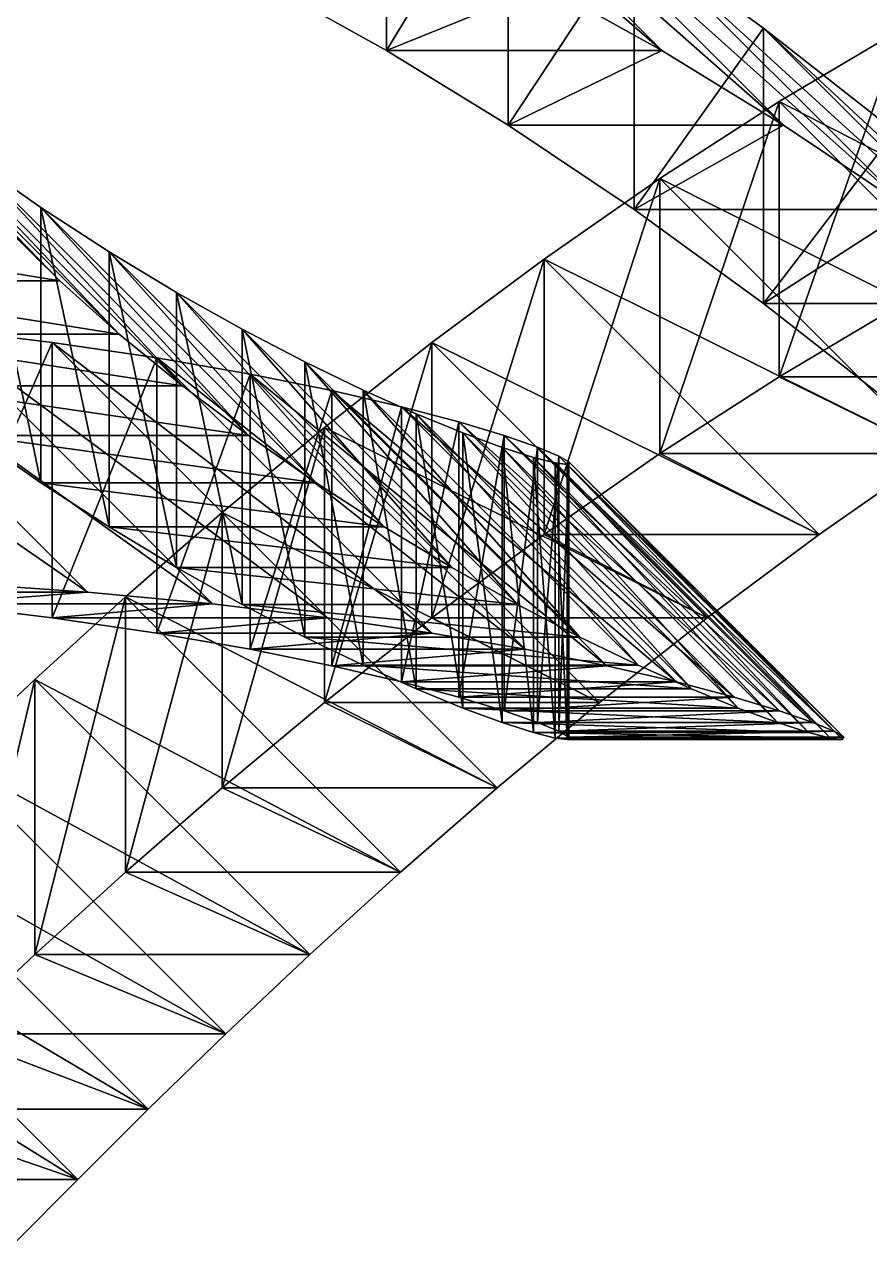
# Model space of a CAD drawing. Header units: metres. Extents: x -448 to 2284, y -539 to 1744.
# Drawn here: x 1042 to 1426, y 815 to 1368 of the extents above; entities that cross this region are included whole.
import ezdxf

# ---------------------------------------------------------------- set-up
doc = ezdxf.new("R2010")
doc.units = ezdxf.units.M

msp = doc.modelspace()

# ---------------------------------------------------------------- linework, layer by layer
for points in [[(1331.6628, 1356.6248, -5446.531), (1153.9796, 1510.9412, -5313.3057), (1206.6628, 1481.6248, -5321.531), (1206.663, 1481.6249, -5321.531)], [(1153.9796, 1510.9412, -5313.3057), (1331.6628, 1356.6248, -5446.531), (1278.9796, 1385.9412, -5438.3057), (1278.9797, 1385.9413, -5438.3057)], [(1206.6628, 1481.6248, -5321.531), (1153.9796, 1385.9412, -5438.3057), (1206.6628, 1356.6248, -5446.531), (1206.663, 1356.6249, -5446.531)], [(1206.6628, 1356.6248, -5446.531), (1261.837, 1447.7568, -5324.997), (1206.6628, 1481.6248, -5321.531), (1206.663, 1481.6249, -5321.531)], [(1386.837, 1322.7568, -5449.997), (1206.6628, 1481.6248, -5321.531), (1261.837, 1447.7568, -5324.997), (1261.8372, 1447.757, -5324.997)], [(1206.6628, 1481.6248, -5321.531), (1386.837, 1322.7568, -5449.997), (1331.6628, 1356.6248, -5446.531), (1331.663, 1356.6249, -5446.531)], [(1261.837, 1447.7568, -5324.997), (1206.6628, 1356.6248, -5446.531), (1261.837, 1322.7568, -5449.997), (1261.8372, 1322.757, -5449.997)], [(1261.837, 1322.7568, -5449.997), (1319.0513, 1409.4204, -5323.7437), (1261.837, 1447.7568, -5324.997), (1261.8372, 1447.757, -5324.997)], [(1444.0513, 1284.4204, -5448.7437), (1261.837, 1447.7568, -5324.997), (1319.0513, 1409.4204, -5323.7437), (1319.0514, 1409.4205, -5323.7437)], [(1261.837, 1447.7568, -5324.997), (1444.0513, 1284.4204, -5448.7437), (1386.837, 1322.7568, -5449.997), (1386.8372, 1322.757, -5449.997)], [(1319.0513, 1409.4204, -5323.7437), (1261.837, 1322.7568, -5449.997), (1319.0513, 1284.4204, -5448.7437), (1319.0514, 1284.4205, -5448.7437)], [(1319.0513, 1284.4204, -5448.7437), (1377.8302, 1366.7423, -5317.8496), (1319.0513, 1409.4204, -5323.7437), (1319.0514, 1409.4205, -5323.7437)], [(1502.8302, 1241.7423, -5442.8496), (1319.0513, 1409.4204, -5323.7437), (1377.8302, 1366.7423, -5317.8496), (1377.8303, 1366.7424, -5317.8496)], [(1319.0513, 1409.4204, -5323.7437), (1502.8302, 1241.7423, -5442.8496), (1444.0513, 1284.4204, -5448.7437), (1444.0514, 1284.4205, -5448.7437)], [(1278.9796, 1385.9412, -5438.3057), (1206.6628, 1356.6248, -5446.531), (1153.9796, 1385.9412, -5438.3057), (1153.9797, 1385.9413, -5438.3057)], [(1206.6628, 1356.6248, -5446.531), (1278.9796, 1385.9412, -5438.3057), (1331.6628, 1356.6248, -5446.531), (1331.663, 1356.6249, -5446.531)], [(1058.3038, 1251.9302, -4612.539), (960.22406, 1352.8319, -4431.2905), (933.30383, 1376.9302, -4487.539), (933.30396, 1376.9303, -4487.539)], [(933.30383, 1376.9302, -4487.539), (1033.6337, 1276.3289, -4669.7695), (1058.3038, 1251.9302, -4612.539), (1058.304, 1251.9303, -4612.539)], [(1377.8302, 1366.7423, -5317.8496), (1319.0513, 1284.4204, -5448.7437), (1377.8302, 1241.7423, -5442.8496), (1377.8303, 1241.7424, -5442.8496)], [(1377.8302, 1241.7423, -5442.8496), (1437.6818, 1319.8931, -5307.443), (1377.8302, 1366.7423, -5317.8496), (1377.8303, 1366.7424, -5317.8496)], [(1562.6818, 1194.8931, -5432.443), (1377.8302, 1366.7423, -5317.8496), (1437.6818, 1319.8931, -5307.443), (1437.6819, 1319.8932, -5307.443)], [(1377.8302, 1366.7423, -5317.8496), (1562.6818, 1194.8931, -5432.443), (1502.8302, 1241.7423, -5442.8496), (1502.8303, 1241.7424, -5442.8496)], [(1565.1448, 1241.2089, -5142.2534), (1384.9323, 1333.4448, -4946.6016), (1440.1448, 1366.2089, -5017.2534), (1440.1449, 1366.209, -5017.2534)], [(1440.1448, 1366.2089, -5017.2534), (1384.9323, 1208.4448, -5071.6016), (1440.1448, 1241.2089, -5142.2534), (1440.1449, 1241.209, -5142.2534)], [(1384.9323, 1208.4448, -5071.6016), (1440.1448, 1366.2089, -5017.2534), (1384.9323, 1333.4448, -4946.6016), (1384.9324, 1333.445, -4946.6016)], [(1085.224, 1227.8319, -4556.2905), (988.91876, 1329.3401, -4376.3696), (960.22406, 1352.8319, -4431.2905), (960.2242, 1352.832, -4431.2905)], [(960.22406, 1352.8319, -4431.2905), (1058.3038, 1251.9302, -4612.539), (1085.224, 1227.8319, -4556.2905), (1085.2241, 1227.832, -4556.2905)], [(1331.6628, 1356.6248, -5446.531), (1261.837, 1322.7568, -5449.997), (1206.6628, 1356.6248, -5446.531), (1206.663, 1356.6249, -5446.531)], [(1261.837, 1322.7568, -5449.997), (1331.6628, 1356.6248, -5446.531), (1386.837, 1322.7568, -5449.997), (1386.8372, 1322.757, -5449.997)], [(1113.9188, 1204.3401, -4501.3696), (1018.8885, 1306.7391, -4323.098), (988.91876, 1329.3401, -4376.3696), (988.9189, 1329.3402, -4376.3696)], [(988.91876, 1329.3401, -4376.3696), (1085.224, 1227.8319, -4556.2905), (1113.9188, 1204.3401, -4501.3696), (1113.919, 1204.3402, -4501.3696)], [(1509.9323, 1208.4448, -5071.6016), (1330.81, 1298.4866, -4873.825), (1384.9323, 1333.4448, -4946.6016), (1384.9324, 1333.445, -4946.6016)], [(1384.9323, 1333.4448, -4946.6016), (1330.81, 1173.4866, -4998.825), (1384.9323, 1208.4448, -5071.6016), (1384.9324, 1208.445, -5071.6016)], [(1330.81, 1173.4866, -4998.825), (1384.9323, 1333.4448, -4946.6016), (1330.81, 1298.4866, -4873.825), (1330.8102, 1298.4867, -4873.825)], [(1384.9323, 1333.4448, -4946.6016), (1565.1448, 1241.2089, -5142.2534), (1509.9323, 1208.4448, -5071.6016), (1509.9324, 1208.445, -5071.6016)], [(1386.837, 1322.7568, -5449.997), (1319.0513, 1284.4204, -5448.7437), (1261.837, 1322.7568, -5449.997), (1261.8372, 1322.757, -5449.997)], [(1319.0513, 1284.4204, -5448.7437), (1386.837, 1322.7568, -5449.997), (1444.0513, 1284.4204, -5448.7437), (1444.0514, 1284.4205, -5448.7437)], [(1437.6818, 1319.8931, -5307.443), (1377.8302, 1241.7423, -5442.8496), (1437.6818, 1194.8931, -5432.443), (1437.6819, 1194.8932, -5432.443)], [(1143.8885, 1181.7391, -4448.098), (1049.6151, 1285.2898, -4271.775), (1018.8885, 1306.7391, -4323.098), (1018.8886, 1306.7393, -4323.098)], [(1018.8885, 1306.7391, -4323.098), (1113.9188, 1204.3401, -4501.3696), (1143.8885, 1181.7391, -4448.098), (1143.8887, 1181.7393, -4448.098)], [(1018.8885, 1306.7391, -4323.098), (1049.6151, 1160.2898, -4396.775), (1018.8885, 1181.7391, -4448.098), (1018.8886, 1181.7393, -4448.098)], [(1049.6151, 1160.2898, -4396.775), (1018.8885, 1306.7391, -4323.098), (1049.6151, 1285.2898, -4271.775), (1049.6152, 1285.2899, -4271.775)], [(1455.81, 1173.4866, -4998.825), (1278.1339, 1261.8254, -4799.461), (1330.81, 1298.4866, -4873.825), (1330.8102, 1298.4867, -4873.825)], [(1330.81, 1298.4866, -4873.825), (1278.1339, 1136.8254, -4924.461), (1330.81, 1173.4866, -4998.825), (1330.8102, 1173.4867, -4998.825)], [(1278.1339, 1136.8254, -4924.461), (1330.81, 1298.4866, -4873.825), (1278.1339, 1261.8254, -4799.461), (1278.134, 1261.8256, -4799.461)], [(1330.81, 1298.4866, -4873.825), (1509.9323, 1208.4448, -5071.6016), (1455.81, 1173.4866, -4998.825), (1455.8102, 1173.4867, -4998.825)], [(1174.6151, 1160.2898, -4396.775), (1080.5703, 1265.2236, -4222.6675), (1049.6151, 1285.2898, -4271.775), (1049.6152, 1285.2899, -4271.775)], [(1049.6151, 1285.2898, -4271.775), (1143.8885, 1181.7391, -4448.098), (1174.6151, 1160.2898, -4396.775), (1174.6152, 1160.2899, -4396.775)], [(1049.6151, 1285.2898, -4271.775), (1080.5703, 1140.2236, -4347.6675), (1049.6151, 1160.2898, -4396.775), (1049.6152, 1160.2899, -4396.775)], [(1080.5703, 1140.2236, -4347.6675), (1049.6151, 1285.2898, -4271.775), (1080.5703, 1265.2236, -4222.6675), (1080.5704, 1265.2238, -4222.6675)], [(1444.0513, 1284.4204, -5448.7437), (1377.8302, 1241.7423, -5442.8496), (1319.0513, 1284.4204, -5448.7437), (1319.0514, 1284.4205, -5448.7437)], [(1377.8302, 1241.7423, -5442.8496), (1444.0513, 1284.4204, -5448.7437), (1502.8302, 1241.7423, -5442.8496), (1502.8303, 1241.7424, -5442.8496)], [(908.63367, 1276.3289, -4669.7695), (1058.3038, 1251.9302, -4612.539), (1033.6337, 1276.3289, -4669.7695), (1033.6338, 1276.329, -4669.7695)], [(1058.3038, 1251.9302, -4612.539), (908.63367, 1276.3289, -4669.7695), (933.30383, 1251.9302, -4612.539), (933.30396, 1251.9303, -4612.539)], [(1205.5703, 1140.2236, -4347.6675), (1111.2177, 1246.7432, -4176.0137), (1080.5703, 1265.2236, -4222.6675), (1080.5704, 1265.2238, -4222.6675)], [(1080.5703, 1265.2236, -4222.6675), (1174.6151, 1160.2898, -4396.775), (1205.5703, 1140.2236, -4347.6675), (1205.5704, 1140.2238, -4347.6675)], [(1080.5703, 1265.2236, -4222.6675), (1111.2177, 1121.7432, -4301.0137), (1080.5703, 1140.2236, -4347.6675), (1080.5704, 1140.2238, -4347.6675)], [(1111.2177, 1121.7432, -4301.0137), (1080.5703, 1265.2236, -4222.6675), (1111.2177, 1246.7432, -4176.0137), (1111.2178, 1246.7433, -4176.0137)], [(1403.1339, 1136.8254, -4924.461), (1227.2328, 1223.9683, -4724.0625), (1278.1339, 1261.8254, -4799.461), (1278.134, 1261.8256, -4799.461)], [(1278.1339, 1261.8254, -4799.461), (1227.2328, 1098.9683, -4849.0625), (1278.1339, 1136.8254, -4924.461), (1278.134, 1136.8256, -4924.461)], [(1227.2328, 1098.9683, -4849.0625), (1278.1339, 1261.8254, -4799.461), (1227.2328, 1223.9683, -4724.0625), (1227.2329, 1223.9684, -4724.0625)], [(1278.1339, 1261.8254, -4799.461), (1455.81, 1173.4866, -4998.825), (1403.1339, 1136.8254, -4924.461), (1403.134, 1136.8256, -4924.461)], [(933.30383, 1251.9302, -4612.539), (1085.224, 1227.8319, -4556.2905), (1058.3038, 1251.9302, -4612.539), (1058.304, 1251.9303, -4612.539)], [(1085.224, 1227.8319, -4556.2905), (933.30383, 1251.9302, -4612.539), (960.22406, 1227.8319, -4556.2905), (960.2242, 1227.832, -4556.2905)], [(1236.2177, 1121.7432, -4301.0137), (1141.0195, 1230.0193, -4132.0195), (1111.2177, 1246.7432, -4176.0137), (1111.2178, 1246.7433, -4176.0137)], [(1111.2177, 1246.7432, -4176.0137), (1205.5703, 1140.2236, -4347.6675), (1236.2177, 1121.7432, -4301.0137), (1236.2178, 1121.7433, -4301.0137)], [(1111.2177, 1246.7432, -4176.0137), (1141.0195, 1105.0193, -4257.0195), (1111.2177, 1121.7432, -4301.0137), (1111.2178, 1121.7433, -4301.0137)], [(1141.0195, 1105.0193, -4257.0195), (1111.2177, 1246.7432, -4176.0137), (1141.0195, 1230.0193, -4132.0195), (1141.0197, 1230.0194, -4132.0195)], [(1502.8302, 1241.7423, -5442.8496), (1437.6818, 1194.8931, -5432.443), (1377.8302, 1241.7423, -5442.8496), (1377.8303, 1241.7424, -5442.8496)], [(1509.9323, 1208.4448, -5071.6016), (1440.1448, 1241.2089, -5142.2534), (1384.9323, 1208.4448, -5071.6016), (1384.9324, 1208.445, -5071.6016)], [(1070.7284, 1110.619, -3948.636), (884.7703, 1239.742, -3825.1143), (945.7284, 1235.619, -3823.636), (945.7285, 1235.6191, -3823.636)], [(884.7703, 1239.742, -3825.1143), (1070.7284, 1110.619, -3948.636), (1009.7703, 1114.742, -3950.1143), (1009.77045, 1114.7421, -3950.1143)], [(1127.5269, 1105.2717, -3947.2515), (945.7284, 1235.619, -3823.636), (1002.52686, 1230.2717, -3822.2515), (1002.527, 1230.2719, -3822.2515)], [(945.7284, 1235.619, -3823.636), (1127.5269, 1105.2717, -3947.2515), (1070.7284, 1110.619, -3948.636), (1070.7285, 1110.6191, -3948.636)], [(1002.52686, 1105.2717, -3947.2515), (1054.8065, 1223.9681, -3821.224), (1002.52686, 1230.2717, -3822.2515), (1002.527, 1230.2719, -3822.2515)], [(1179.8065, 1098.9681, -3946.224), (1002.52686, 1230.2717, -3822.2515), (1054.8065, 1223.9681, -3821.224), (1054.8066, 1223.9683, -3821.224)], [(1002.52686, 1230.2717, -3822.2515), (1179.8065, 1098.9681, -3946.224), (1127.5269, 1105.2717, -3947.2515), (1127.527, 1105.2719, -3947.2515)], [(1266.0195, 1105.0193, -4257.0195), (1169.443, 1215.1896, -4090.8545), (1141.0195, 1230.0193, -4132.0195), (1141.0197, 1230.0194, -4132.0195)], [(1141.0195, 1230.0193, -4132.0195), (1236.2177, 1121.7432, -4301.0137), (1266.0195, 1105.0193, -4257.0195), (1266.0197, 1105.0194, -4257.0195)], [(1141.0195, 1230.0193, -4132.0195), (1169.443, 1090.1896, -4215.8545), (1141.0195, 1105.0193, -4257.0195), (1141.0197, 1105.0194, -4257.0195)], [(1169.443, 1090.1896, -4215.8545), (1141.0195, 1230.0193, -4132.0195), (1169.443, 1215.1896, -4090.8545), (1169.4431, 1215.1897, -4090.8545)], [(960.22406, 1227.8319, -4556.2905), (1113.9188, 1204.3401, -4501.3696), (1085.224, 1227.8319, -4556.2905), (1085.2241, 1227.832, -4556.2905)], [(1113.9188, 1204.3401, -4501.3696), (960.22406, 1227.8319, -4556.2905), (988.91876, 1204.3401, -4501.3696), (988.9189, 1204.3402, -4501.3696)], [(1054.8065, 1223.9681, -3821.224), (1002.52686, 1105.2717, -3947.2515), (1054.8065, 1098.9681, -3946.224), (1054.8066, 1098.9683, -3946.224)], [(1054.8065, 1098.9681, -3946.224), (1102.256, 1216.9851, -3820.8242), (1054.8065, 1223.9681, -3821.224), (1054.8066, 1223.9683, -3821.224)], [(1227.256, 1091.9851, -3945.8242), (1054.8065, 1223.9681, -3821.224), (1102.256, 1216.9851, -3820.8242), (1102.2561, 1216.9852, -3820.8242)], [(1054.8065, 1223.9681, -3821.224), (1227.256, 1091.9851, -3945.8242), (1179.8065, 1098.9681, -3946.224), (1179.8066, 1098.9683, -3946.224)], [(1352.2328, 1098.9683, -4849.0625), (1178.405, 1185.4315, -4648.191), (1227.2328, 1223.9683, -4724.0625), (1227.2329, 1223.9684, -4724.0625)], [(1227.2328, 1223.9683, -4724.0625), (1178.405, 1060.4315, -4773.191), (1227.2328, 1098.9683, -4849.0625), (1227.2329, 1098.9684, -4849.0625)], [(1178.405, 1060.4315, -4773.191), (1227.2328, 1223.9683, -4724.0625), (1178.405, 1185.4315, -4648.191), (1178.4052, 1185.4316, -4648.191)], [(1227.2328, 1223.9683, -4724.0625), (1403.1339, 1136.8254, -4924.461), (1352.2328, 1098.9683, -4849.0625), (1352.2329, 1098.9684, -4849.0625)], [(1102.256, 1216.9851, -3820.8242), (1054.8065, 1098.9681, -3946.224), (1102.256, 1091.9851, -3945.8242), (1102.2561, 1091.9852, -3945.8242)], [(1102.256, 1091.9851, -3945.8242), (1144.6213, 1209.6042, -3821.3254), (1102.256, 1216.9851, -3820.8242), (1102.2561, 1216.9852, -3820.8242)], [(1269.6213, 1084.6042, -3946.3254), (1102.256, 1216.9851, -3820.8242), (1144.6213, 1209.6042, -3821.3254), (1144.6215, 1209.6044, -3821.3254)], [(1102.256, 1216.9851, -3820.8242), (1269.6213, 1084.6042, -3946.3254), (1227.256, 1091.9851, -3945.8242), (1227.2561, 1091.9852, -3945.8242)], [(1294.443, 1090.1896, -4215.8545), (1195.9675, 1202.3562, -4052.654), (1169.443, 1215.1896, -4090.8545), (1169.4431, 1215.1897, -4090.8545)], [(1169.443, 1215.1896, -4090.8545), (1266.0195, 1105.0193, -4257.0195), (1294.443, 1090.1896, -4215.8545), (1294.4431, 1090.1897, -4215.8545)], [(1169.443, 1215.1896, -4090.8545), (1195.9675, 1077.3562, -4177.654), (1169.443, 1090.1896, -4215.8545), (1169.4431, 1090.1897, -4215.8545)], [(1195.9675, 1077.3562, -4177.654), (1169.443, 1215.1896, -4090.8545), (1195.9675, 1202.3562, -4052.654), (1195.9677, 1202.3563, -4052.654)], [(1144.6213, 1209.6042, -3821.3254), (1102.256, 1091.9851, -3945.8242), (1144.6213, 1084.6042, -3946.3254), (1144.6215, 1084.6044, -3946.3254)], [(1144.6213, 1084.6042, -3946.3254), (1181.7024, 1202.1078, -3823.0002), (1144.6213, 1209.6042, -3821.3254), (1144.6215, 1209.6044, -3821.3254)], [(1306.7024, 1077.1078, -3948.0002), (1144.6213, 1209.6042, -3821.3254), (1181.7024, 1202.1078, -3823.0002), (1181.7025, 1202.1079, -3823.0002)], [(1144.6213, 1209.6042, -3821.3254), (1306.7024, 1077.1078, -3948.0002), (1269.6213, 1084.6042, -3946.3254), (1269.6215, 1084.6044, -3946.3254)], [(1455.81, 1173.4866, -4998.825), (1384.9323, 1208.4448, -5071.6016), (1330.81, 1173.4866, -4998.825), (1330.8102, 1173.4867, -4998.825)], [(1384.9323, 1208.4448, -5071.6016), (1455.81, 1173.4866, -4998.825), (1509.9323, 1208.4448, -5071.6016), (1509.9324, 1208.445, -5071.6016)], [(988.91876, 1204.3401, -4501.3696), (1143.8885, 1181.7391, -4448.098), (1113.9188, 1204.3401, -4501.3696), (1113.919, 1204.3402, -4501.3696)], [(1143.8885, 1181.7391, -4448.098), (988.91876, 1204.3401, -4501.3696), (1018.8885, 1181.7391, -4448.098), (1018.8886, 1181.7393, -4448.098)], [(1181.7024, 1202.1078, -3823.0002), (1144.6213, 1084.6042, -3946.3254), (1181.7024, 1077.1078, -3948.0002), (1181.7025, 1077.1079, -3948.0002)], [(1181.7024, 1077.1078, -3948.0002), (1213.3574, 1194.7748, -3826.117), (1181.7024, 1202.1078, -3823.0002), (1181.7025, 1202.1079, -3823.0002)], [(1338.3574, 1069.7748, -3951.117), (1181.7024, 1202.1078, -3823.0002), (1213.3574, 1194.7748, -3826.117), (1213.3575, 1194.7749, -3826.117)], [(1181.7024, 1202.1078, -3823.0002), (1338.3574, 1069.7748, -3951.117), (1306.7024, 1077.1078, -3948.0002), (1306.7025, 1077.1079, -3948.0002)], [(1320.9675, 1077.3562, -4177.654), (1220.0874, 1191.5872, -4017.5166), (1195.9675, 1202.3562, -4052.654), (1195.9677, 1202.3563, -4052.654)], [(1195.9675, 1202.3562, -4052.654), (1294.443, 1090.1896, -4215.8545), (1320.9675, 1077.3562, -4177.654), (1320.9677, 1077.3563, -4177.654)], [(1195.9675, 1202.3562, -4052.654), (1220.0874, 1066.5872, -4142.5166), (1195.9675, 1077.3562, -4177.654), (1195.9677, 1077.3563, -4177.654)], [(1220.0874, 1066.5872, -4142.5166), (1195.9675, 1202.3562, -4052.654), (1220.0874, 1191.5872, -4017.5166), (1220.0875, 1191.5873, -4017.5166)], [(1213.3574, 1194.7748, -3826.117), (1181.7024, 1077.1078, -3948.0002), (1213.3574, 1069.7748, -3951.117), (1213.3575, 1069.7749, -3951.117)], [(1213.3574, 1069.7748, -3951.117), (1239.5011, 1187.8785, -3830.9358), (1213.3574, 1194.7748, -3826.117), (1213.3575, 1194.7749, -3826.117)], [(1364.5011, 1062.8785, -3955.9358), (1213.3574, 1194.7748, -3826.117), (1239.5011, 1187.8785, -3830.9358), (1239.5012, 1187.8787, -3830.9358)], [(1213.3574, 1194.7748, -3826.117), (1364.5011, 1062.8785, -3955.9358), (1338.3574, 1069.7748, -3951.117), (1338.3575, 1069.7749, -3951.117)], [(1345.0874, 1066.5872, -4142.5166), (1241.3167, 1182.9146, -3985.5037), (1220.0874, 1191.5872, -4017.5166), (1220.0875, 1191.5873, -4017.5166)], [(1220.0874, 1191.5872, -4017.5166), (1320.9675, 1077.3562, -4177.654), (1345.0874, 1066.5872, -4142.5166), (1345.0875, 1066.5873, -4142.5166)], [(1220.0874, 1191.5872, -4017.5166), (1241.3167, 1057.9146, -4110.504), (1220.0874, 1066.5872, -4142.5166), (1220.0875, 1066.5873, -4142.5166)], [(1241.3167, 1057.9146, -4110.504), (1220.0874, 1191.5872, -4017.5166), (1241.3167, 1182.9146, -3985.5037), (1241.3168, 1182.9147, -3985.5037)], [(1303.405, 1060.4315, -4773.191), (1131.9171, 1146.7369, -4572.414), (1178.405, 1185.4315, -4648.191), (1178.4052, 1185.4316, -4648.191)], [(1178.405, 1185.4315, -4648.191), (1131.9171, 1021.73694, -4697.414), (1178.405, 1060.4315, -4773.191), (1178.4052, 1060.4316, -4773.191)], [(1131.9171, 1021.73694, -4697.414), (1178.405, 1185.4315, -4648.191), (1131.9171, 1146.7369, -4572.414), (1131.9172, 1146.737, -4572.414)], [(1178.405, 1185.4315, -4648.191), (1352.2328, 1098.9683, -4849.0625), (1303.405, 1060.4315, -4773.191), (1303.4052, 1060.4316, -4773.191)], [(1239.5011, 1187.8785, -3830.9358), (1213.3574, 1069.7748, -3951.117), (1239.5011, 1062.8785, -3955.9358), (1239.5012, 1062.8787, -3955.9358)], [(1239.5011, 1062.8785, -3955.9358), (1260.1091, 1181.6829, -3837.7063), (1239.5011, 1187.8785, -3830.9358), (1239.5012, 1187.8787, -3830.9358)], [(1385.1091, 1056.6829, -3962.7063), (1239.5011, 1187.8785, -3830.9358), (1260.1091, 1181.6829, -3837.7063), (1260.1093, 1181.683, -3837.7063)], [(1239.5011, 1187.8785, -3830.9358), (1385.1091, 1056.6829, -3962.7063), (1364.5011, 1062.8785, -3955.9358), (1364.5012, 1062.8787, -3955.9358)], [(1018.8885, 1181.7391, -4448.098), (1174.6151, 1160.2898, -4396.775), (1143.8885, 1181.7391, -4448.098), (1143.8887, 1181.7393, -4448.098)], [(1174.6151, 1160.2898, -4396.775), (1018.8885, 1181.7391, -4448.098), (1049.6151, 1160.2898, -4396.775), (1049.6152, 1160.2899, -4396.775)], [(1260.1091, 1181.6829, -3837.7063), (1239.5011, 1062.8785, -3955.9358), (1260.1091, 1056.6829, -3962.7063), (1260.1093, 1056.683, -3962.7063)], [(1366.3167, 1057.9146, -4110.504), (1259.199, 1176.3353, -3956.641), (1241.3167, 1182.9146, -3985.5037), (1241.3168, 1182.9147, -3985.5037)], [(1241.3167, 1182.9146, -3985.5037), (1345.0874, 1066.5872, -4142.5166), (1366.3167, 1057.9146, -4110.504), (1366.3168, 1057.9147, -4110.504)], [(1241.3167, 1182.9146, -3985.5037), (1259.199, 1051.3353, -4081.641), (1241.3167, 1057.9146, -4110.504), (1241.3168, 1057.9147, -4110.504)], [(1259.199, 1051.3353, -4081.641), (1241.3167, 1182.9146, -3985.5037), (1259.199, 1176.3353, -3956.641), (1259.1991, 1176.3354, -3956.641)], [(1260.1091, 1056.6829, -3962.7063), (1275.2142, 1176.4362, -3846.6611), (1260.1091, 1181.6829, -3837.7063), (1260.1093, 1181.683, -3837.7063)], [(1400.2142, 1051.4362, -3971.6611), (1260.1091, 1181.6829, -3837.7063), (1275.2142, 1176.4362, -3846.6611), (1275.2144, 1176.4363, -3846.6611)], [(1260.1091, 1181.6829, -3837.7063), (1400.2142, 1051.4362, -3971.6611), (1385.1091, 1056.6829, -3962.7063), (1385.1093, 1056.683, -3962.7063)], [(1384.199, 1051.3353, -4081.641), (1273.3103, 1171.8127, -3930.9192), (1259.199, 1176.3353, -3956.641), (1259.1991, 1176.3354, -3956.641)], [(1259.199, 1176.3353, -3956.641), (1366.3167, 1057.9146, -4110.504), (1384.199, 1051.3353, -4081.641), (1384.1991, 1051.3354, -4081.641)], [(1259.199, 1176.3353, -3956.641), (1273.3103, 1046.8127, -4055.9192), (1259.199, 1051.3353, -4081.641), (1259.1991, 1051.3354, -4081.641)], [(1273.3103, 1046.8127, -4055.9192), (1259.199, 1176.3353, -3956.641), (1273.3103, 1171.8127, -3930.9192), (1273.3104, 1171.8129, -3930.9192)], [(1275.2142, 1176.4362, -3846.6611), (1260.1091, 1056.6829, -3962.7063), (1275.2142, 1051.4362, -3971.6611), (1275.2144, 1051.4363, -3971.6611)], [(1275.2142, 1051.4362, -3971.6611), (1284.908, 1172.3722, -3858.0166), (1275.2142, 1176.4362, -3846.6611), (1275.2144, 1176.4363, -3846.6611)], [(1409.908, 1047.3722, -3983.0166), (1275.2142, 1176.4362, -3846.6611), (1284.908, 1172.3722, -3858.0166), (1284.9081, 1172.3723, -3858.0166)], [(1275.2142, 1176.4362, -3846.6611), (1409.908, 1047.3722, -3983.0166), (1400.2142, 1051.4362, -3971.6611), (1400.2144, 1051.4363, -3971.6611)], [(1398.3103, 1046.8127, -4055.9192), (1283.2609, 1169.2734, -3908.2903), (1273.3103, 1171.8127, -3930.9192), (1273.3104, 1171.8129, -3930.9192)], [(1273.3103, 1171.8127, -3930.9192), (1384.199, 1051.3353, -4081.641), (1398.3103, 1046.8127, -4055.9192), (1398.3104, 1046.8129, -4055.9192)], [(1273.3103, 1171.8127, -3930.9192), (1283.2609, 1044.2734, -4033.2905), (1273.3103, 1046.8127, -4055.9192), (1273.3104, 1046.8129, -4055.9192)], [(1283.2609, 1044.2734, -4033.2905), (1273.3103, 1171.8127, -3930.9192), (1283.2609, 1169.2734, -3908.2903), (1283.261, 1169.2736, -3908.2903)], [(1284.908, 1172.3722, -3858.0166), (1275.2142, 1051.4362, -3971.6611), (1284.908, 1047.3722, -3983.0166), (1284.9081, 1047.3723, -3983.0166)], [(1403.1339, 1136.8254, -4924.461), (1330.81, 1173.4866, -4998.825), (1278.1339, 1136.8254, -4924.461), (1278.134, 1136.8256, -4924.461)], [(1408.2609, 1044.2734, -4033.2905), (1288.7039, 1168.6145, -3888.676), (1283.2609, 1169.2734, -3908.2903), (1283.261, 1169.2736, -3908.2903)], [(1283.2609, 1169.2734, -3908.2903), (1398.3103, 1046.8127, -4055.9192), (1408.2609, 1044.2734, -4033.2905), (1408.261, 1044.2736, -4033.2905)], [(1283.2609, 1169.2734, -3908.2903), (1288.7039, 1043.6145, -4013.6763), (1283.2609, 1044.2734, -4033.2905), (1283.261, 1044.2736, -4033.2905)], [(1288.7039, 1043.6145, -4013.6763), (1283.2609, 1169.2734, -3908.2903), (1288.7039, 1168.6145, -3888.676), (1288.704, 1168.6146, -3888.676)], [(1284.908, 1047.3722, -3983.0166), (1289.3379, 1169.7019, -3871.9658), (1284.908, 1172.3722, -3858.0166), (1284.9081, 1172.3723, -3858.0166)], [(1414.3379, 1044.7019, -3996.9658), (1284.908, 1172.3722, -3858.0166), (1289.3379, 1169.7019, -3871.9658), (1289.338, 1169.702, -3871.9658)], [(1284.908, 1172.3722, -3858.0166), (1414.3379, 1044.7019, -3996.9658), (1409.908, 1047.3722, -3983.0166), (1409.9081, 1047.3723, -3983.0166)], [(1289.3379, 1169.7019, -3871.9658), (1284.908, 1047.3722, -3983.0166), (1289.3379, 1044.7019, -3996.9658), (1289.338, 1044.702, -3996.9658)], [(1289.3379, 1044.7019, -3996.9658), (1288.7039, 1168.6145, -3888.676), (1289.3379, 1169.7019, -3871.9658), (1289.338, 1169.702, -3871.9658)], [(1413.7039, 1043.6145, -4013.6763), (1289.3379, 1169.7019, -3871.9658), (1288.7039, 1168.6145, -3888.676), (1288.704, 1168.6146, -3888.676)], [(1288.7039, 1168.6145, -3888.676), (1408.2609, 1044.2734, -4033.2905), (1413.7039, 1043.6145, -4013.6763), (1413.704, 1043.6146, -4013.6763)], [(1288.7039, 1168.6145, -3888.676), (1289.3379, 1044.7019, -3996.9658), (1288.7039, 1043.6145, -4013.6763), (1288.704, 1043.6146, -4013.6763)], [(1289.3379, 1169.7019, -3871.9658), (1413.7039, 1043.6145, -4013.6763), (1414.3379, 1044.7019, -3996.9658), (1414.338, 1044.702, -3996.9658)], [(1330.81, 1173.4866, -4998.825), (1403.1339, 1136.8254, -4924.461), (1455.81, 1173.4866, -4998.825), (1455.8102, 1173.4867, -4998.825)], [(1049.6151, 1160.2898, -4396.775), (1205.5703, 1140.2236, -4347.6675), (1174.6151, 1160.2898, -4396.775), (1174.6152, 1160.2899, -4396.775)], [(1205.5703, 1140.2236, -4347.6675), (1049.6151, 1160.2898, -4396.775), (1080.5703, 1140.2236, -4347.6675), (1080.5704, 1140.2238, -4347.6675)], [(1256.9171, 1021.73694, -4697.414), (1088, 1108.405, -4497.2974), (1131.9171, 1146.7369, -4572.414), (1131.9172, 1146.737, -4572.414)], [(1131.9171, 1146.7369, -4572.414), (1088, 983.405, -4622.2974), (1131.9171, 1021.73694, -4697.414), (1131.9172, 1021.73706, -4697.414)], [(1088, 983.405, -4622.2974), (1131.9171, 1146.7369, -4572.414), (1088, 1108.405, -4497.2974), (1088.0001, 1108.4052, -4497.2974)], [(1131.9171, 1146.7369, -4572.414), (1303.405, 1060.4315, -4773.191), (1256.9171, 1021.73694, -4697.414), (1256.9172, 1021.73706, -4697.414)], [(1080.5703, 1140.2236, -4347.6675), (1236.2177, 1121.7432, -4301.0137), (1205.5703, 1140.2236, -4347.6675), (1205.5704, 1140.2238, -4347.6675)], [(1236.2177, 1121.7432, -4301.0137), (1080.5703, 1140.2236, -4347.6675), (1111.2177, 1121.7432, -4301.0137), (1111.2178, 1121.7433, -4301.0137)], [(1352.2328, 1098.9683, -4849.0625), (1278.1339, 1136.8254, -4924.461), (1227.2328, 1098.9683, -4849.0625), (1227.2329, 1098.9684, -4849.0625)], [(1278.1339, 1136.8254, -4924.461), (1352.2328, 1098.9683, -4849.0625), (1403.1339, 1136.8254, -4924.461), (1403.134, 1136.8256, -4924.461)], [(1111.2177, 1121.7432, -4301.0137), (1266.0195, 1105.0193, -4257.0195), (1236.2177, 1121.7432, -4301.0137), (1236.2178, 1121.7433, -4301.0137)], [(1266.0195, 1105.0193, -4257.0195), (1111.2177, 1121.7432, -4301.0137), (1141.0195, 1105.0193, -4257.0195), (1141.0197, 1105.0194, -4257.0195)], [(945.7284, 1110.619, -3948.636), (1009.7703, 1114.742, -3950.1143), (1070.7284, 1110.619, -3948.636), (1070.7285, 1110.6191, -3948.636)], [(1070.7284, 1110.619, -3948.636), (1002.52686, 1105.2717, -3947.2515), (945.7284, 1110.619, -3948.636), (945.7285, 1110.6191, -3948.636)], [(1002.52686, 1105.2717, -3947.2515), (1070.7284, 1110.619, -3948.636), (1127.5269, 1105.2717, -3947.2515), (1127.527, 1105.2719, -3947.2515)], [(1213, 983.405, -4622.2974), (1046.848, 1070.9501, -4423.4004), (1088, 1108.405, -4497.2974), (1088.0001, 1108.4052, -4497.2974)], [(1088, 1108.405, -4497.2974), (1046.848, 945.9501, -4548.4004), (1088, 983.405, -4622.2974), (1088.0001, 983.40515, -4622.2974)], [(1046.848, 945.9501, -4548.4004), (1088, 1108.405, -4497.2974), (1046.848, 1070.9501, -4423.4004), (1046.8481, 1070.9502, -4423.4004)], [(1088, 1108.405, -4497.2974), (1256.9171, 1021.73694, -4697.414), (1213, 983.405, -4622.2974), (1213.0001, 983.40515, -4622.2974)], [(1127.5269, 1105.2717, -3947.2515), (1054.8065, 1098.9681, -3946.224), (1002.52686, 1105.2717, -3947.2515), (1002.527, 1105.2719, -3947.2515)], [(1054.8065, 1098.9681, -3946.224), (1127.5269, 1105.2717, -3947.2515), (1179.8065, 1098.9681, -3946.224), (1179.8066, 1098.9683, -3946.224)], [(1141.0195, 1105.0193, -4257.0195), (1294.443, 1090.1896, -4215.8545), (1266.0195, 1105.0193, -4257.0195), (1266.0197, 1105.0194, -4257.0195)], [(1294.443, 1090.1896, -4215.8545), (1141.0195, 1105.0193, -4257.0195), (1169.443, 1090.1896, -4215.8545), (1169.4431, 1090.1897, -4215.8545)], [(1179.8065, 1098.9681, -3946.224), (1102.256, 1091.9851, -3945.8242), (1054.8065, 1098.9681, -3946.224), (1054.8066, 1098.9683, -3946.224)], [(1102.256, 1091.9851, -3945.8242), (1179.8065, 1098.9681, -3946.224), (1227.256, 1091.9851, -3945.8242), (1227.2561, 1091.9852, -3945.8242)], [(1303.405, 1060.4315, -4773.191), (1227.2328, 1098.9683, -4849.0625), (1178.405, 1060.4315, -4773.191), (1178.4052, 1060.4316, -4773.191)], [(1227.2328, 1098.9683, -4849.0625), (1303.405, 1060.4315, -4773.191), (1352.2328, 1098.9683, -4849.0625), (1352.2329, 1098.9684, -4849.0625)], [(1227.256, 1091.9851, -3945.8242), (1144.6213, 1084.6042, -3946.3254), (1102.256, 1091.9851, -3945.8242), (1102.2561, 1091.9852, -3945.8242)], [(1144.6213, 1084.6042, -3946.3254), (1227.256, 1091.9851, -3945.8242), (1269.6213, 1084.6042, -3946.3254), (1269.6215, 1084.6044, -3946.3254)], [(1169.443, 1090.1896, -4215.8545), (1320.9675, 1077.3562, -4177.654), (1294.443, 1090.1896, -4215.8545), (1294.4431, 1090.1897, -4215.8545)], [(1320.9675, 1077.3562, -4177.654), (1169.443, 1090.1896, -4215.8545), (1195.9675, 1077.3562, -4177.654), (1195.9677, 1077.3563, -4177.654)], [(1269.6213, 1084.6042, -3946.3254), (1181.7024, 1077.1078, -3948.0002), (1144.6213, 1084.6042, -3946.3254), (1144.6215, 1084.6044, -3946.3254)], [(1181.7024, 1077.1078, -3948.0002), (1269.6213, 1084.6042, -3946.3254), (1306.7024, 1077.1078, -3948.0002), (1306.7025, 1077.1079, -3948.0002)], [(1306.7024, 1077.1078, -3948.0002), (1213.3574, 1069.7748, -3951.117), (1181.7024, 1077.1078, -3948.0002), (1181.7025, 1077.1079, -3948.0002)], [(1195.9675, 1077.3562, -4177.654), (1345.0874, 1066.5872, -4142.5166), (1320.9675, 1077.3562, -4177.654), (1320.9677, 1077.3563, -4177.654)], [(1345.0874, 1066.5872, -4142.5166), (1195.9675, 1077.3562, -4177.654), (1220.0874, 1066.5872, -4142.5166), (1220.0875, 1066.5873, -4142.5166)], [(1213.3574, 1069.7748, -3951.117), (1306.7024, 1077.1078, -3948.0002), (1338.3574, 1069.7748, -3951.117), (1338.3575, 1069.7749, -3951.117)], [(1171.848, 945.9501, -4548.4004), (1008.61755, 1034.8744, -4351.2695), (1046.848, 1070.9501, -4423.4004), (1046.8481, 1070.9502, -4423.4004)], [(1046.848, 1070.9501, -4423.4004), (1008.61755, 909.8744, -4476.2695), (1046.848, 945.9501, -4548.4004), (1046.8481, 945.9502, -4548.4004)], [(1008.61755, 909.8744, -4476.2695), (1046.848, 1070.9501, -4423.4004), (1008.61755, 1034.8744, -4351.2695), (1008.6177, 1034.8745, -4351.2695)], [(1046.848, 1070.9501, -4423.4004), (1213, 983.405, -4622.2974), (1171.848, 945.9501, -4548.4004), (1171.8481, 945.9502, -4548.4004)], [(1338.3574, 1069.7748, -3951.117), (1239.5011, 1062.8785, -3955.9358), (1213.3574, 1069.7748, -3951.117), (1213.3575, 1069.7749, -3951.117)], [(1239.5011, 1062.8785, -3955.9358), (1338.3574, 1069.7748, -3951.117), (1364.5011, 1062.8785, -3955.9358), (1364.5012, 1062.8787, -3955.9358)], [(1220.0874, 1066.5872, -4142.5166), (1366.3167, 1057.9146, -4110.504), (1345.0874, 1066.5872, -4142.5166), (1345.0875, 1066.5873, -4142.5166)], [(1366.3167, 1057.9146, -4110.504), (1220.0874, 1066.5872, -4142.5166), (1241.3167, 1057.9146, -4110.504), (1241.3168, 1057.9147, -4110.504)], [(1256.9171, 1021.73694, -4697.414), (1178.405, 1060.4315, -4773.191), (1131.9171, 1021.73694, -4697.414), (1131.9172, 1021.73706, -4697.414)], [(1178.405, 1060.4315, -4773.191), (1256.9171, 1021.73694, -4697.414), (1303.405, 1060.4315, -4773.191), (1303.4052, 1060.4316, -4773.191)], [(1364.5011, 1062.8785, -3955.9358), (1260.1091, 1056.6829, -3962.7063), (1239.5011, 1062.8785, -3955.9358), (1239.5012, 1062.8787, -3955.9358)], [(1241.3167, 1057.9146, -4110.504), (1384.199, 1051.3353, -4081.641), (1366.3167, 1057.9146, -4110.504), (1366.3168, 1057.9147, -4110.504)], [(1384.199, 1051.3353, -4081.641), (1241.3167, 1057.9146, -4110.504), (1259.199, 1051.3353, -4081.641), (1259.1991, 1051.3354, -4081.641)], [(1260.1091, 1056.6829, -3962.7063), (1364.5011, 1062.8785, -3955.9358), (1385.1091, 1056.6829, -3962.7063), (1385.1093, 1056.683, -3962.7063)], [(1385.1091, 1056.6829, -3962.7063), (1275.2142, 1051.4362, -3971.6611), (1260.1091, 1056.6829, -3962.7063), (1260.1093, 1056.683, -3962.7063)], [(1275.2142, 1051.4362, -3971.6611), (1385.1091, 1056.6829, -3962.7063), (1400.2142, 1051.4362, -3971.6611), (1400.2144, 1051.4363, -3971.6611)], [(1259.199, 1051.3353, -4081.641), (1398.3103, 1046.8127, -4055.9192), (1384.199, 1051.3353, -4081.641), (1384.1991, 1051.3354, -4081.641)], [(1398.3103, 1046.8127, -4055.9192), (1259.199, 1051.3353, -4081.641), (1273.3103, 1046.8127, -4055.9192), (1273.3104, 1046.8129, -4055.9192)], [(1273.3103, 1046.8127, -4055.9192), (1408.2609, 1044.2734, -4033.2905), (1398.3103, 1046.8127, -4055.9192), (1398.3104, 1046.8129, -4055.9192)], [(1408.2609, 1044.2734, -4033.2905), (1273.3103, 1046.8127, -4055.9192), (1283.2609, 1044.2734, -4033.2905), (1283.261, 1044.2736, -4033.2905)], [(1400.2142, 1051.4362, -3971.6611), (1284.908, 1047.3722, -3983.0166), (1275.2142, 1051.4362, -3971.6611), (1275.2144, 1051.4363, -3971.6611)], [(1284.908, 1047.3722, -3983.0166), (1400.2142, 1051.4362, -3971.6611), (1409.908, 1047.3722, -3983.0166), (1409.9081, 1047.3723, -3983.0166)], [(1409.908, 1047.3722, -3983.0166), (1289.3379, 1044.7019, -3996.9658), (1284.908, 1047.3722, -3983.0166), (1284.9081, 1047.3723, -3983.0166)], [(1289.3379, 1044.7019, -3996.9658), (1409.908, 1047.3722, -3983.0166), (1414.3379, 1044.7019, -3996.9658), (1414.338, 1044.702, -3996.9658)], [(1283.2609, 1044.2734, -4033.2905), (1413.7039, 1043.6145, -4013.6763), (1408.2609, 1044.2734, -4033.2905), (1408.261, 1044.2736, -4033.2905)], [(1413.7039, 1043.6145, -4013.6763), (1283.2609, 1044.2734, -4033.2905), (1288.7039, 1043.6145, -4013.6763), (1288.704, 1043.6146, -4013.6763)], [(1414.3379, 1044.7019, -3996.9658), (1288.7039, 1043.6145, -4013.6763), (1289.3379, 1044.7019, -3996.9658), (1289.338, 1044.702, -3996.9658)], [(1288.7039, 1043.6145, -4013.6763), (1414.3379, 1044.7019, -3996.9658), (1413.7039, 1043.6145, -4013.6763), (1413.704, 1043.6146, -4013.6763)], [(1133.6176, 909.8744, -4476.2695), (973.4257, 1000.66345, -4281.434), (1008.61755, 1034.8744, -4351.2695), (1008.6177, 1034.8745, -4351.2695)], [(1008.61755, 1034.8744, -4351.2695), (1171.848, 945.9501, -4548.4004), (1133.6176, 909.8744, -4476.2695), (1133.6177, 909.8745, -4476.2695)], [(1213, 983.405, -4622.2974), (1131.9171, 1021.73694, -4697.414), (1088, 983.405, -4622.2974), (1088.0001, 983.40515, -4622.2974)], [(1131.9171, 1021.73694, -4697.414), (1213, 983.405, -4622.2974), (1256.9171, 1021.73694, -4697.414), (1256.9172, 1021.73706, -4697.414)], [(1098.4257, 875.66345, -4406.434), (941.3504, 968.7796, -4214.4004), (973.4257, 1000.66345, -4281.434), (973.42584, 1000.6636, -4281.434)], [(973.4257, 1000.66345, -4281.434), (1133.6176, 909.8744, -4476.2695), (1098.4257, 875.66345, -4406.434), (1098.4258, 875.6636, -4406.434)], [(1171.848, 945.9501, -4548.4004), (1088, 983.405, -4622.2974), (1046.848, 945.9501, -4548.4004), (1046.8481, 945.9502, -4548.4004)], [(1088, 983.405, -4622.2974), (1171.848, 945.9501, -4548.4004), (1213, 983.405, -4622.2974), (1213.0001, 983.40515, -4622.2974)], [(1066.3503, 843.7796, -4339.4004), (912.4296, 939.6581, -4150.6455), (941.3504, 968.7796, -4214.4004), (941.3505, 968.7797, -4214.4004)], [(941.3504, 968.7796, -4214.4004), (1098.4257, 875.66345, -4406.434), (1066.3503, 843.7796, -4339.4004), (1066.3505, 843.7797, -4339.4004)], [(1133.6176, 909.8744, -4476.2695), (1046.848, 945.9501, -4548.4004), (1008.61755, 909.8744, -4476.2695), (1008.6177, 909.8745, -4476.2695)], [(1046.848, 945.9501, -4548.4004), (1133.6176, 909.8744, -4476.2695), (1171.848, 945.9501, -4548.4004), (1171.8481, 945.9502, -4548.4004)], [(912.4296, 939.6581, -4150.6455), (1066.3503, 843.7796, -4339.4004), (1037.4297, 814.6581, -4275.6455), (1037.4298, 814.6582, -4275.6455)], [(1098.4257, 875.66345, -4406.434), (1008.61755, 909.8744, -4476.2695), (973.4257, 875.66345, -4406.434), (973.42584, 875.6636, -4406.434)], [(1008.61755, 909.8744, -4476.2695), (1098.4257, 875.66345, -4406.434), (1133.6176, 909.8744, -4476.2695), (1133.6177, 909.8745, -4476.2695)], [(1066.3503, 843.7796, -4339.4004), (973.4257, 875.66345, -4406.434), (941.3504, 843.7796, -4339.4004), (941.3505, 843.7797, -4339.4004)], [(973.4257, 875.66345, -4406.434), (1066.3503, 843.7796, -4339.4004), (1098.4257, 875.66345, -4406.434), (1098.4258, 875.6636, -4406.434)], [(941.3504, 843.7796, -4339.4004), (1037.4297, 814.6581, -4275.6455), (1066.3503, 843.7796, -4339.4004), (1066.3505, 843.7797, -4339.4004)]]:
    msp.add_3dface(points)

doc.saveas('drawing.dxf')
